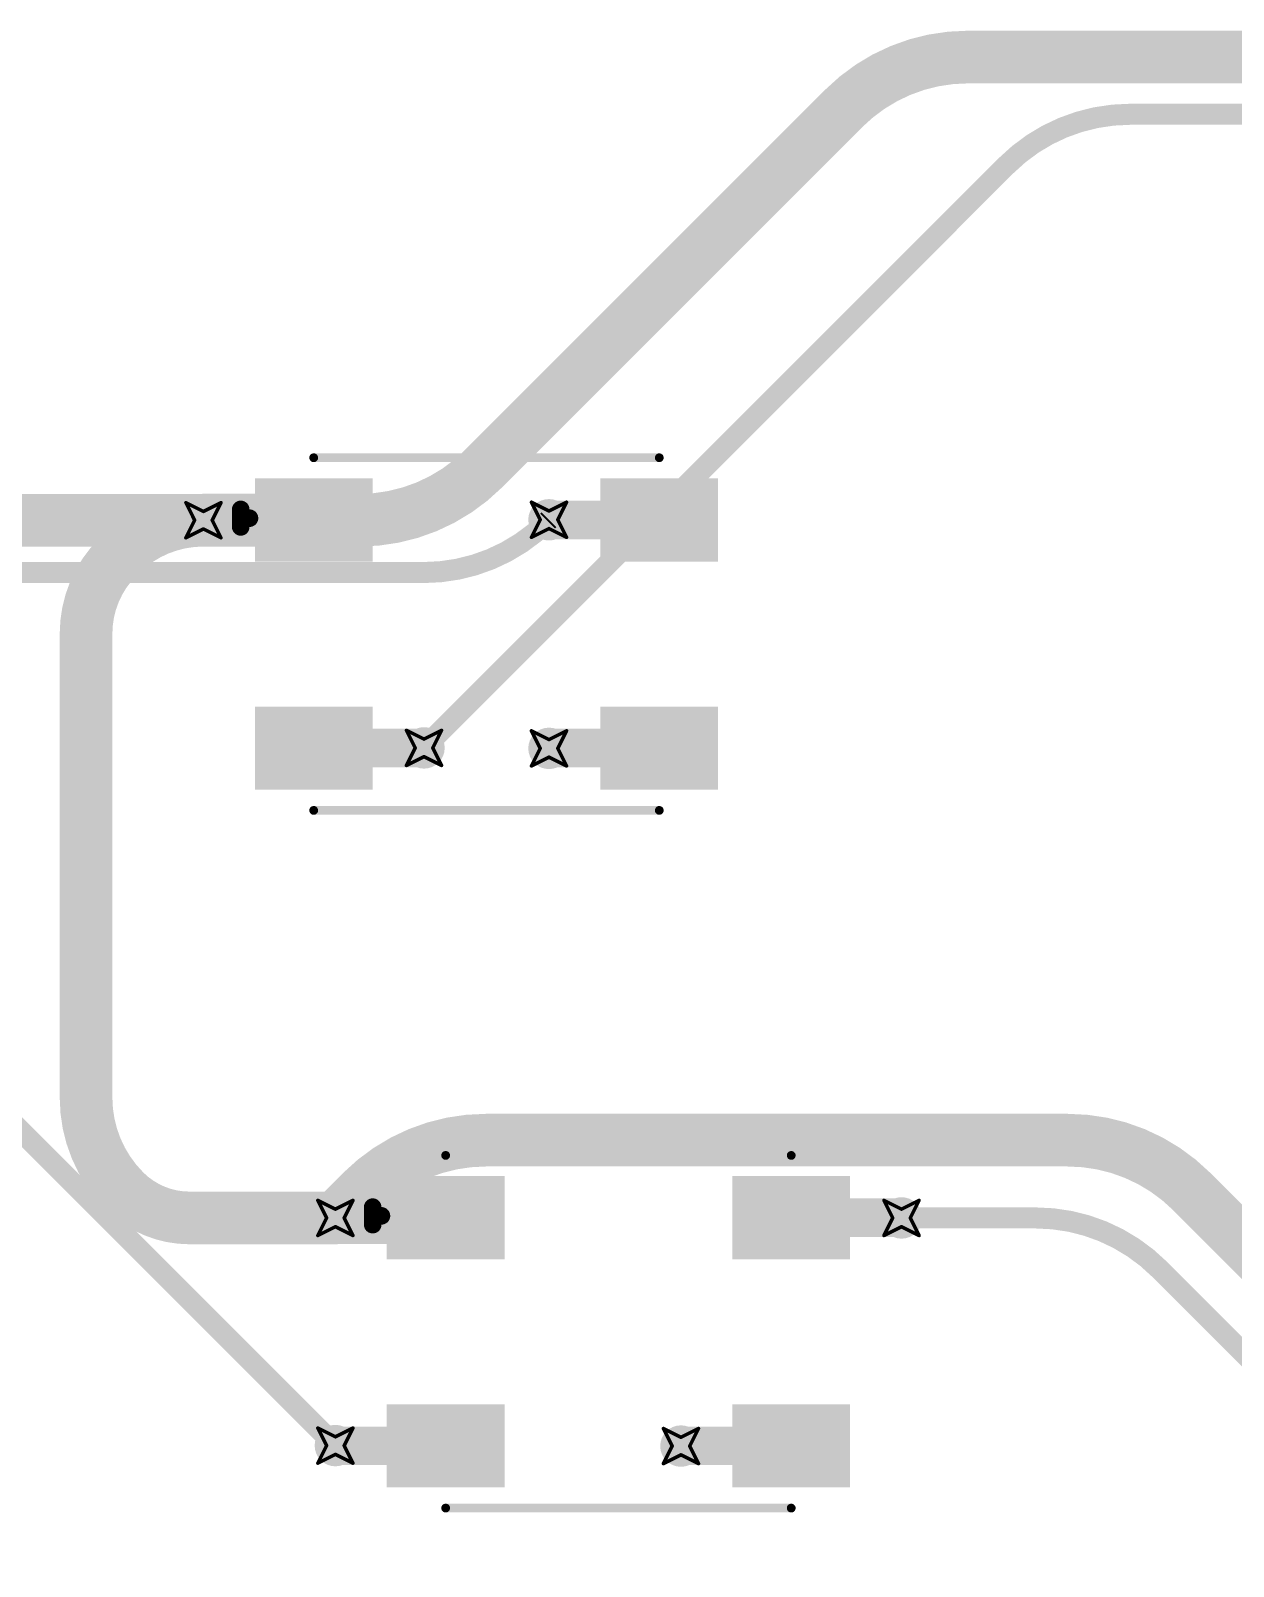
# Model space of a CAD drawing. Header units: inches. Extents: x -11 to 1110, y -7 to 455.
# Drawn here: x 111.85 to 129.25, y 307.53 to 329.74 of the extents above; entities that cross this region are included whole.
import ezdxf

# ---------------------------------------------------------------- set-up
doc = ezdxf.new("R2010")
doc.units = ezdxf.units.IN
for name, color, linetype in [('Bottom Layer', 5, 'Continuous'), ('Drill Drawing', 1, 'Continuous'), ('Top Layer', 1, 'Continuous'), ('Top Overlay', 2, 'Continuous'), ('Top Paste', 8, 'Continuous'), ('Top Solder', 216, 'Continuous'), ('Via Holes', 16, 'Continuous')]:
    doc.layers.add(name, color=color, linetype=linetype)

# ---------------------------------------------------------------- blocks, each defined once
blk = doc.blocks.new('WS2812B_B_W_72')
at = {"layer": 'Top Layer'}
for points in [[(-3.24999985, 2.15000078), (-1.75000031, 2.15000078), (-1.75000031, 1.15000278), (-3.24999985, 1.15000278)], [(3.24999985, 1.15000278), (1.75000031, 1.15000278), (1.75000031, 2.15000078), (3.24999985, 2.15000078)], [(-3.24999985, -1.15000024), (-1.75000031, -1.15000024), (-1.75000031, -2.14999824), (-3.24999985, -2.14999824)], [(1.75000031, -1.15000024), (3.24999985, -1.15000024), (3.24999985, -2.14999824), (1.75000031, -2.14999824)]]:
    blk.add_hatch(color=1, dxfattribs=at).paths.add_polyline_path(points)
at = {"layer": 'Top Paste'}
for points in [[(-3.24999985, 2.15000078), (-1.75000031, 2.15000078), (-1.75000031, 1.15000278), (-3.24999985, 1.15000278)], [(3.24999985, 1.15000278), (1.75000031, 1.15000278), (1.75000031, 2.15000078), (3.24999985, 2.15000078)], [(-3.24999985, -1.15000024), (-1.75000031, -1.15000024), (-1.75000031, -2.14999824), (-3.24999985, -2.14999824)], [(1.75000031, -1.15000024), (3.24999985, -1.15000024), (3.24999985, -2.14999824), (1.75000031, -2.14999824)]]:
    blk.add_hatch(color=8, dxfattribs=at).paths.add_polyline_path(points)
at = {"layer": 'Top Solder'}
for points in [[(-3.35159985, 2.25160078), (-1.64840031, 2.25160078), (-1.64840031, 1.04840278), (-3.35159985, 1.04840278)], [(3.35159985, 1.04840278), (1.64840031, 1.04840278), (1.64840031, 2.25160078), (3.35159985, 2.25160078)], [(-3.35159985, -1.04840024), (-1.64840031, -1.04840024), (-1.64840031, -2.25159824), (-3.35159985, -2.25159824)], [(1.64840031, -1.04840024), (3.35159985, -1.04840024), (3.35159985, -2.25159824), (1.64840031, -2.25159824)]]:
    blk.add_hatch(color=216, dxfattribs=at).paths.add_polyline_path(points)
at = {"layer": 'Top Overlay'}
for points in [[(-2.50000008, 2.55080008, 0.127, 0.127, 0), (2.50000008, 2.55080008, 0.127, 0.127, 0)], [(-3.556, 1.8034, 0.254, 0.254, 0), (-3.429, 1.6764, 0.254, 0.254, 0)], [(-3.556, 1.5494, 0.254, 0.254, 0), (-3.556, 1.8034, 0.254, 0.254, 0)], [(-3.556, 1.5494, 0.254, 0.254, 0), (-3.429, 1.6764, 0.254, 0.254, 0)], [(-2.50000008, -2.55079754, 0.127, 0.127, 0), (2.50000008, -2.55079754, 0.127, 0.127, 0)]]:
    blk.add_lwpolyline(points, format="xyseb", dxfattribs=at)
for points in [[(-2.53175008, 2.55080008, 0.0635, 0.0635, 1), (-2.46825008, 2.55080008, 0.0635, 0.0635, 1)], [(2.46825008, 2.55080008, 0.0635, 0.0635, 1), (2.53175008, 2.55080008, 0.0635, 0.0635, 1)], [(-3.619499999999999, 1.8034, 0.127, 0.127, 1), (-3.4925, 1.8034, 0.127, 0.127, 1)], [(-3.619499999999999, 1.8034, 0.127, 0.127, 1), (-3.4925, 1.8034, 0.127, 0.127, 1)], [(-3.4925, 1.6764, 0.127, 0.127, 1), (-3.3655, 1.6764, 0.127, 0.127, 1)], [(-3.4925, 1.6764, 0.127, 0.127, 1), (-3.3655, 1.6764, 0.127, 0.127, 1)], [(-3.619499999999999, 1.5494, 0.127, 0.127, 1), (-3.4925, 1.5494, 0.127, 0.127, 1)], [(-3.619499999999999, 1.5494, 0.127, 0.127, 1), (-3.4925, 1.5494, 0.127, 0.127, 1)], [(-2.53175008, -2.55079754, 0.0635, 0.0635, 1), (-2.46825008, -2.55079754, 0.0635, 0.0635, 1)], [(2.46825008, -2.55079754, 0.0635, 0.0635, 1), (2.53175008, -2.55079754, 0.0635, 0.0635, 1)]]:
    blk.add_lwpolyline(points, format="xyseb", close=True, dxfattribs=at)
blk = doc.blocks.new('WS2812B_B_W_90')
at = {"layer": 'Top Layer'}
for points in [[(-3.24999985, 2.15000078), (-1.75000031, 2.15000078), (-1.75000031, 1.15000278), (-3.24999985, 1.15000278)], [(3.24999985, 1.15000278), (1.75000031, 1.15000278), (1.75000031, 2.15000078), (3.24999985, 2.15000078)], [(-3.24999985, -1.15000024), (-1.75000031, -1.15000024), (-1.75000031, -2.14999824), (-3.24999985, -2.14999824)], [(1.75000031, -1.15000024), (3.24999985, -1.15000024), (3.24999985, -2.14999824), (1.75000031, -2.14999824)]]:
    blk.add_hatch(color=1, dxfattribs=at).paths.add_polyline_path(points)
at = {"layer": 'Top Paste'}
for points in [[(-3.24999985, 2.15000078), (-1.75000031, 2.15000078), (-1.75000031, 1.15000278), (-3.24999985, 1.15000278)], [(3.24999985, 1.15000278), (1.75000031, 1.15000278), (1.75000031, 2.15000078), (3.24999985, 2.15000078)], [(-3.24999985, -1.15000024), (-1.75000031, -1.15000024), (-1.75000031, -2.14999824), (-3.24999985, -2.14999824)], [(1.75000031, -1.15000024), (3.24999985, -1.15000024), (3.24999985, -2.14999824), (1.75000031, -2.14999824)]]:
    blk.add_hatch(color=8, dxfattribs=at).paths.add_polyline_path(points)
at = {"layer": 'Top Solder'}
for points in [[(-3.35159985, 2.25160078), (-1.64840031, 2.25160078), (-1.64840031, 1.04840278), (-3.35159985, 1.04840278)], [(3.35159985, 1.04840278), (1.64840031, 1.04840278), (1.64840031, 2.25160078), (3.35159985, 2.25160078)], [(-3.35159985, -1.04840024), (-1.64840031, -1.04840024), (-1.64840031, -2.25159824), (-3.35159985, -2.25159824)], [(1.64840031, -1.04840024), (3.35159985, -1.04840024), (3.35159985, -2.25159824), (1.64840031, -2.25159824)]]:
    blk.add_hatch(color=216, dxfattribs=at).paths.add_polyline_path(points)
at = {"layer": 'Top Overlay'}
for points in [[(-2.50000008, 2.55080008, 0.127, 0.127, 0), (2.50000008, 2.55080008, 0.127, 0.127, 0)], [(-3.556, 1.8034, 0.254, 0.254, 0), (-3.429, 1.6764, 0.254, 0.254, 0)], [(-3.556, 1.5494, 0.254, 0.254, 0), (-3.556, 1.8034, 0.254, 0.254, 0)], [(-3.556, 1.5494, 0.254, 0.254, 0), (-3.429, 1.6764, 0.254, 0.254, 0)], [(-2.50000008, -2.55079754, 0.127, 0.127, 0), (2.50000008, -2.55079754, 0.127, 0.127, 0)]]:
    blk.add_lwpolyline(points, format="xyseb", dxfattribs=at)
for points in [[(-2.53175008, 2.55080008, 0.0635, 0.0635, 1), (-2.46825008, 2.55080008, 0.0635, 0.0635, 1)], [(2.46825008, 2.55080008, 0.0635, 0.0635, 1), (2.53175008, 2.55080008, 0.0635, 0.0635, 1)], [(-3.619499999999999, 1.8034, 0.127, 0.127, 1), (-3.4925, 1.8034, 0.127, 0.127, 1)], [(-3.619499999999999, 1.8034, 0.127, 0.127, 1), (-3.4925, 1.8034, 0.127, 0.127, 1)], [(-3.4925, 1.6764, 0.127, 0.127, 1), (-3.3655, 1.6764, 0.127, 0.127, 1)], [(-3.4925, 1.6764, 0.127, 0.127, 1), (-3.3655, 1.6764, 0.127, 0.127, 1)], [(-3.619499999999999, 1.5494, 0.127, 0.127, 1), (-3.4925, 1.5494, 0.127, 0.127, 1)], [(-3.619499999999999, 1.5494, 0.127, 0.127, 1), (-3.4925, 1.5494, 0.127, 0.127, 1)], [(-2.53175008, -2.55079754, 0.0635, 0.0635, 1), (-2.46825008, -2.55079754, 0.0635, 0.0635, 1)], [(2.46825008, -2.55079754, 0.0635, 0.0635, 1), (2.53175008, -2.55079754, 0.0635, 0.0635, 1)]]:
    blk.add_lwpolyline(points, format="xyseb", close=True, dxfattribs=at)

msp = doc.modelspace()

# ---------------------------------------------------------------- hatches: boundary and pattern name
at = {"layer": 'Bottom Layer'}
h = msp.add_hatch(color=5, dxfattribs=at)
edge = h.paths.add_edge_path()
edge.add_arc((114.3471297, 322.65799832), 0.2999994, 0, 360)
h = msp.add_hatch(color=5, dxfattribs=at)
edge = h.paths.add_edge_path()
edge.add_arc((119.34712986, 322.66441944), 0.2999994, 0, 360)
h = msp.add_hatch(color=5, dxfattribs=at)
edge = h.paths.add_edge_path()
edge.add_arc((117.53839078, 319.36441842), 0.2999994, 0, 360)
h = msp.add_hatch(color=5, dxfattribs=at)
edge = h.paths.add_edge_path()
edge.add_arc((119.34712986, 319.35763662), 0.2999994, 0, 360)
h = msp.add_hatch(color=5, dxfattribs=at)
edge = h.paths.add_edge_path()
edge.add_arc((116.2563588, 312.56494002), 0.2999994, 0, 360)
h = msp.add_hatch(color=5, dxfattribs=at)
edge = h.paths.add_edge_path()
edge.add_arc((124.44762004, 312.56494002), 0.2999994, 0, 360)
h = msp.add_hatch(color=5, dxfattribs=at)
edge = h.paths.add_edge_path()
edge.add_arc((116.2563588, 309.2717208), 0.2999994, 0, 360)
h = msp.add_hatch(color=5, dxfattribs=at)
edge = h.paths.add_edge_path()
edge.add_arc((121.25635896, 309.264939), 0.2999994, 0, 360)
at = {"layer": 'Top Layer'}
h = msp.add_hatch(color=1, dxfattribs=at)
edge = h.paths.add_edge_path()
edge.add_arc((114.3471297, 322.65799832), 0.2999994, 0, 360)
h = msp.add_hatch(color=1, dxfattribs=at)
edge = h.paths.add_edge_path()
edge.add_arc((119.34712986, 322.66441944), 0.2999994, 0, 360)
h = msp.add_hatch(color=1, dxfattribs=at)
edge = h.paths.add_edge_path()
edge.add_arc((117.53839078, 319.36441842), 0.2999994, 0, 360)
h = msp.add_hatch(color=1, dxfattribs=at)
edge = h.paths.add_edge_path()
edge.add_arc((119.34712986, 319.35763662), 0.2999994, 0, 360)
h = msp.add_hatch(color=1, dxfattribs=at)
edge = h.paths.add_edge_path()
edge.add_arc((116.2563588, 312.56494002), 0.2999994, 0, 360)
h = msp.add_hatch(color=1, dxfattribs=at)
edge = h.paths.add_edge_path()
edge.add_arc((124.44762004, 312.56494002), 0.2999994, 0, 360)
h = msp.add_hatch(color=1, dxfattribs=at)
edge = h.paths.add_edge_path()
edge.add_arc((116.2563588, 309.2717208), 0.2999994, 0, 360)
h = msp.add_hatch(color=1, dxfattribs=at)
edge = h.paths.add_edge_path()
edge.add_arc((121.25635896, 309.264939), 0.2999994, 0, 360)
at = {"layer": 'Via Holes'}
h = msp.add_hatch(color=7, dxfattribs=at)
edge = h.paths.add_edge_path()
edge.add_arc((114.3471297, 322.65799832), 0.1499997, 0, 360)
h = msp.add_hatch(color=7, dxfattribs=at)
edge = h.paths.add_edge_path()
edge.add_arc((119.34712986, 322.66441944), 0.1499997, 0, 360)
h = msp.add_hatch(color=7, dxfattribs=at)
edge = h.paths.add_edge_path()
edge.add_arc((117.53839078, 319.36441842), 0.1499997, 0, 360)
h = msp.add_hatch(color=7, dxfattribs=at)
edge = h.paths.add_edge_path()
edge.add_arc((119.34712986, 319.35763662), 0.1499997, 0, 360)
h = msp.add_hatch(color=7, dxfattribs=at)
edge = h.paths.add_edge_path()
edge.add_arc((116.2563588, 312.56494002), 0.1499997, 0, 360)
h = msp.add_hatch(color=7, dxfattribs=at)
edge = h.paths.add_edge_path()
edge.add_arc((124.44762004, 312.56494002), 0.1499997, 0, 360)
h = msp.add_hatch(color=7, dxfattribs=at)
edge = h.paths.add_edge_path()
edge.add_arc((116.2563588, 309.2717208), 0.1499997, 0, 360)
h = msp.add_hatch(color=7, dxfattribs=at)
edge = h.paths.add_edge_path()
edge.add_arc((121.25635896, 309.264939), 0.1499997, 0, 360)

# ---------------------------------------------------------------- linework, layer by layer
at = {"layer": 'Bottom Layer'}
for points in [[(123.61062908, 328.61402908, 0.7619999999999999, 0.7619999999999999, -0.198912367379658), (125.40668086, 329.3579773, 0.7619999999999999, 0.7619999999999999, 0)], [(125.40668086, 329.3579773, 0.7619999999999999, 0.7619999999999999, 0), (129.84865572, 329.3579773, 0.7619999999999999, 0.7619999999999999, 0)], [(118.39854654, 323.40194654, 0.7619999999999999, 0.7619999999999999, 0), (123.61062908, 328.61402908, 0.7619999999999999, 0.7619999999999999, 0)], [(125.96022306, 327.7862507, 0.3048, 0.3048, -0.198912367379658), (127.75627484, 328.53019892, 0.3048, 0.3048, 0)], [(127.75627484, 328.53019892, 0.3048, 0.3048, 0), (132.96199214, 328.53019892, 0.3048, 0.3048, 0)], [(117.53839078, 319.36441842, 0.3048, 0.3048, 0), (125.96022306, 327.7862507, 0.3048, 0.3048, 0)], [(118.39854654, 323.40194654, 0.7619999999999999, 0.7619999999999999, -0.198912367379658), (116.60249476, 322.65799832, 0.7619999999999999, 0.7619999999999999, 0)], [(103.84770188, 322.65799832, 0.7619999999999999, 0.7619999999999999, 0), (114.3471297, 322.65799832, 0.7619999999999999, 0.7619999999999999, 0)], [(114.3471297, 322.65799832, 0.7619999999999999, 0.7619999999999999, 0), (116.60249476, 322.65799832, 0.7619999999999999, 0.7619999999999999, 0)], [(119.32745756, 322.64474714, 0.3048, 0.3048, -0.198912367379658), (117.53140578, 321.90079892, 0.3048, 0.3048, 0)], [(119.32745756, 322.64474714, 0.3048, 0.3048, 0), (119.34712986, 322.66441944, 0.3048, 0.3048, 0)], [(104.95747868, 321.90079892, 0.3048, 0.3048, 0), (117.53140578, 321.90079892, 0.3048, 0.3048, 0)], [(110.9792548, 314.5488248, 0.3048, 0.3048, 0), (116.2563588, 309.2717208, 0.3048, 0.3048, 0)], [(116.63747056, 312.9460517799999, 0.7619999999999999, 0.7619999999999999, -0.198912367379658), (118.43352234, 313.69, 0.7619999999999999, 0.7619999999999999, 0)], [(118.43352234, 313.69, 0.7619999999999999, 0.7619999999999999, 0), (126.85154462, 313.69, 0.7619999999999999, 0.7619999999999999, 0)], [(126.85154462, 313.69, 0.7619999999999999, 0.7619999999999999, -0.198912367379658), (128.6475964, 312.9460517799999, 0.7619999999999999, 0.7619999999999999, 0)], [(116.2563588, 312.56494002, 0.7619999999999999, 0.7619999999999999, 0), (116.63747056, 312.9460517799999, 0.7619999999999999, 0.7619999999999999, 0)], [(128.6475964, 312.9460517799999, 0.7619999999999999, 0.7619999999999999, 0), (133.06999802, 308.52365016, 0.7619999999999999, 0.7619999999999999, 0)], [(124.44762004, 312.56494002, 0.3048, 0.3048, 0), (126.38715642, 312.56494002, 0.3048, 0.3048, 0)], [(126.38715642, 312.56494002, 0.3048, 0.3048, -0.198912367379658), (128.1832082, 311.8209918, 0.3048, 0.3048, 0)], [(128.1832082, 311.8209918, 0.3048, 0.3048, 0), (132.3260498, 307.6781502, 0.3048, 0.3048, 0)]]:
    msp.add_lwpolyline(points, format="xyseb", dxfattribs=at)
for points in [[(125.21618086, 329.3579773, 0.3809999999999999, 0.3809999999999999, 1), (125.59718086, 329.3579773, 0.3809999999999999, 0.3809999999999999, 1)], [(125.21618086, 329.3579773, 0.3809999999999999, 0.3809999999999999, 1), (125.59718086, 329.3579773, 0.3809999999999999, 0.3809999999999999, 1)], [(123.42012908, 328.61402908, 0.3809999999999999, 0.3809999999999999, 1), (123.80112908, 328.61402908, 0.3809999999999999, 0.3809999999999999, 1)], [(123.42012908, 328.61402908, 0.3809999999999999, 0.3809999999999999, 1), (123.80112908, 328.61402908, 0.3809999999999999, 0.3809999999999999, 1)], [(127.68007484, 328.53019892, 0.1524, 0.1524, 1), (127.83247484, 328.53019892, 0.1524, 0.1524, 1)], [(127.68007484, 328.53019892, 0.1524, 0.1524, 1), (127.83247484, 328.53019892, 0.1524, 0.1524, 1)], [(125.88402306, 327.7862507, 0.1524, 0.1524, 1), (126.03642306, 327.7862507, 0.1524, 0.1524, 1)], [(125.88402306, 327.7862507, 0.1524, 0.1524, 1), (126.03642306, 327.7862507, 0.1524, 0.1524, 1)], [(118.20804654, 323.40194654, 0.3809999999999999, 0.3809999999999999, 1), (118.58904654, 323.40194654, 0.3809999999999999, 0.3809999999999999, 1)], [(118.20804654, 323.40194654, 0.3809999999999999, 0.3809999999999999, 1), (118.58904654, 323.40194654, 0.3809999999999999, 0.3809999999999999, 1)], [(114.1566297, 322.65799832, 0.3809999999999999, 0.3809999999999999, 1), (114.5376297, 322.65799832, 0.3809999999999999, 0.3809999999999999, 1)], [(114.1566297, 322.65799832, 0.3809999999999999, 0.3809999999999999, 1), (114.5376297, 322.65799832, 0.3809999999999999, 0.3809999999999999, 1)], [(116.41199476, 322.65799832, 0.3809999999999999, 0.3809999999999999, 1), (116.79299476, 322.65799832, 0.3809999999999999, 0.3809999999999999, 1)], [(116.41199476, 322.65799832, 0.3809999999999999, 0.3809999999999999, 1), (116.79299476, 322.65799832, 0.3809999999999999, 0.3809999999999999, 1)], [(119.25125756, 322.64474714, 0.1524, 0.1524, 1), (119.40365756, 322.64474714, 0.1524, 0.1524, 1)], [(119.25125756, 322.64474714, 0.1524, 0.1524, 1), (119.40365756, 322.64474714, 0.1524, 0.1524, 1)], [(119.27092986, 322.66441944, 0.1524, 0.1524, 1), (119.42332986, 322.66441944, 0.1524, 0.1524, 1)], [(117.45520578, 321.90079892, 0.1524, 0.1524, 1), (117.60760578, 321.90079892, 0.1524, 0.1524, 1)], [(117.45520578, 321.90079892, 0.1524, 0.1524, 1), (117.60760578, 321.90079892, 0.1524, 0.1524, 1)], [(117.46219078, 319.36441842, 0.1524, 0.1524, 1), (117.61459078, 319.36441842, 0.1524, 0.1524, 1)], [(118.24302234, 313.69, 0.3809999999999999, 0.3809999999999999, 1), (118.62402234, 313.69, 0.3809999999999999, 0.3809999999999999, 1)], [(118.24302234, 313.69, 0.3809999999999999, 0.3809999999999999, 1), (118.62402234, 313.69, 0.3809999999999999, 0.3809999999999999, 1)], [(126.66104462, 313.69, 0.3809999999999999, 0.3809999999999999, 1), (127.04204462, 313.69, 0.3809999999999999, 0.3809999999999999, 1)], [(126.66104462, 313.69, 0.3809999999999999, 0.3809999999999999, 1), (127.04204462, 313.69, 0.3809999999999999, 0.3809999999999999, 1)], [(116.44697056, 312.9460517799999, 0.3809999999999999, 0.3809999999999999, 1), (116.82797056, 312.9460517799999, 0.3809999999999999, 0.3809999999999999, 1)], [(116.44697056, 312.9460517799999, 0.3809999999999999, 0.3809999999999999, 1), (116.82797056, 312.9460517799999, 0.3809999999999999, 0.3809999999999999, 1)], [(128.4570964, 312.9460517799999, 0.3809999999999999, 0.3809999999999999, 1), (128.8380964, 312.9460517799999, 0.3809999999999999, 0.3809999999999999, 1)], [(128.4570964, 312.9460517799999, 0.3809999999999999, 0.3809999999999999, 1), (128.8380964, 312.9460517799999, 0.3809999999999999, 0.3809999999999999, 1)], [(116.0658588, 312.56494002, 0.3809999999999999, 0.3809999999999999, 1), (116.4468588, 312.56494002, 0.3809999999999999, 0.3809999999999999, 1)], [(124.37142004, 312.56494002, 0.1524, 0.1524, 1), (124.52382004, 312.56494002, 0.1524, 0.1524, 1)], [(126.31095642, 312.56494002, 0.1524, 0.1524, 1), (126.46335642, 312.56494002, 0.1524, 0.1524, 1)], [(126.31095642, 312.56494002, 0.1524, 0.1524, 1), (126.46335642, 312.56494002, 0.1524, 0.1524, 1)], [(128.1070082, 311.8209918, 0.1524, 0.1524, 1), (128.2594082, 311.8209918, 0.1524, 0.1524, 1)], [(128.1070082, 311.8209918, 0.1524, 0.1524, 1), (128.2594082, 311.8209918, 0.1524, 0.1524, 1)], [(116.1801588, 309.2717208, 0.1524, 0.1524, 1), (116.3325588, 309.2717208, 0.1524, 0.1524, 1)]]:
    msp.add_lwpolyline(points, format="xyseb", close=True, dxfattribs=at)
at = {"layer": 'Drill Drawing'}
for points in [[(114.0931297, 322.91199832, 0.0508, 0.0508, 0), (114.3471297, 322.78499832, 0.0508, 0.0508, 0)], [(114.0931297, 322.91199832, 0.0508, 0.0508, 0), (114.2201297, 322.65799832, 0.0508, 0.0508, 0)], [(114.3471297, 322.78499832, 0.0508, 0.0508, 0), (114.6011297, 322.91199832, 0.0508, 0.0508, 0)], [(114.4741297, 322.65799832, 0.0508, 0.0508, 0), (114.6011297, 322.91199832, 0.0508, 0.0508, 0)], [(119.09312986, 322.91841944, 0.0508, 0.0508, 0), (119.34712986, 322.79141944, 0.0508, 0.0508, 0)], [(119.09312986, 322.91841944, 0.0508, 0.0508, 0), (119.22012986, 322.66441944, 0.0508, 0.0508, 0)], [(119.34712986, 322.79141944, 0.0508, 0.0508, 0), (119.60112986, 322.91841944, 0.0508, 0.0508, 0)], [(119.47412986, 322.66441944, 0.0508, 0.0508, 0), (119.60112986, 322.91841944, 0.0508, 0.0508, 0)], [(114.0931297, 322.40399832, 0.0508, 0.0508, 0), (114.2201297, 322.65799832, 0.0508, 0.0508, 0)], [(114.0931297, 322.40399832, 0.0508, 0.0508, 0), (114.3471297, 322.53099832, 0.0508, 0.0508, 0)], [(114.3471297, 322.53099832, 0.0508, 0.0508, 0), (114.6011297, 322.40399832, 0.0508, 0.0508, 0)], [(114.4741297, 322.65799832, 0.0508, 0.0508, 0), (114.6011297, 322.40399832, 0.0508, 0.0508, 0)], [(119.09312986, 322.4104194399999, 0.0508, 0.0508, 0), (119.22012986, 322.66441944, 0.0508, 0.0508, 0)], [(119.09312986, 322.4104194399999, 0.0508, 0.0508, 0), (119.34712986, 322.53741944, 0.0508, 0.0508, 0)], [(119.34712986, 322.53741944, 0.0508, 0.0508, 0), (119.60112986, 322.4104194399999, 0.0508, 0.0508, 0)], [(119.47412986, 322.66441944, 0.0508, 0.0508, 0), (119.60112986, 322.4104194399999, 0.0508, 0.0508, 0)], [(117.28439078, 319.61841842, 0.0508, 0.0508, 0), (117.53839078, 319.49141842, 0.0508, 0.0508, 0)], [(117.28439078, 319.61841842, 0.0508, 0.0508, 0), (117.41139078, 319.36441842, 0.0508, 0.0508, 0)], [(117.53839078, 319.49141842, 0.0508, 0.0508, 0), (117.79239078, 319.61841842, 0.0508, 0.0508, 0)], [(117.66539078, 319.36441842, 0.0508, 0.0508, 0), (117.79239078, 319.61841842, 0.0508, 0.0508, 0)], [(119.09312986, 319.61163662, 0.0508, 0.0508, 0), (119.34712986, 319.4846366199999, 0.0508, 0.0508, 0)], [(119.09312986, 319.61163662, 0.0508, 0.0508, 0), (119.22012986, 319.35763662, 0.0508, 0.0508, 0)], [(119.34712986, 319.4846366199999, 0.0508, 0.0508, 0), (119.60112986, 319.61163662, 0.0508, 0.0508, 0)], [(119.47412986, 319.35763662, 0.0508, 0.0508, 0), (119.60112986, 319.61163662, 0.0508, 0.0508, 0)], [(117.28439078, 319.11041842, 0.0508, 0.0508, 0), (117.41139078, 319.36441842, 0.0508, 0.0508, 0)], [(117.28439078, 319.11041842, 0.0508, 0.0508, 0), (117.53839078, 319.23741842, 0.0508, 0.0508, 0)], [(117.53839078, 319.23741842, 0.0508, 0.0508, 0), (117.79239078, 319.11041842, 0.0508, 0.0508, 0)], [(117.66539078, 319.36441842, 0.0508, 0.0508, 0), (117.79239078, 319.11041842, 0.0508, 0.0508, 0)], [(119.09312986, 319.10363662, 0.0508, 0.0508, 0), (119.22012986, 319.35763662, 0.0508, 0.0508, 0)], [(119.09312986, 319.10363662, 0.0508, 0.0508, 0), (119.34712986, 319.23063662, 0.0508, 0.0508, 0)], [(119.34712986, 319.23063662, 0.0508, 0.0508, 0), (119.60112986, 319.10363662, 0.0508, 0.0508, 0)], [(119.47412986, 319.35763662, 0.0508, 0.0508, 0), (119.60112986, 319.10363662, 0.0508, 0.0508, 0)], [(116.0023588, 312.81894002, 0.0508, 0.0508, 0), (116.2563588, 312.6919400199999, 0.0508, 0.0508, 0)], [(116.0023588, 312.81894002, 0.0508, 0.0508, 0), (116.1293588, 312.56494002, 0.0508, 0.0508, 0)], [(116.2563588, 312.6919400199999, 0.0508, 0.0508, 0), (116.5103588, 312.81894002, 0.0508, 0.0508, 0)], [(116.3833588, 312.56494002, 0.0508, 0.0508, 0), (116.5103588, 312.81894002, 0.0508, 0.0508, 0)], [(124.19362004, 312.81894002, 0.0508, 0.0508, 0), (124.44762004, 312.6919400199999, 0.0508, 0.0508, 0)], [(124.19362004, 312.81894002, 0.0508, 0.0508, 0), (124.32062004, 312.56494002, 0.0508, 0.0508, 0)], [(124.44762004, 312.6919400199999, 0.0508, 0.0508, 0), (124.70162004, 312.81894002, 0.0508, 0.0508, 0)], [(124.57462004, 312.56494002, 0.0508, 0.0508, 0), (124.70162004, 312.81894002, 0.0508, 0.0508, 0)], [(116.0023588, 312.31094002, 0.0508, 0.0508, 0), (116.1293588, 312.56494002, 0.0508, 0.0508, 0)], [(116.3833588, 312.56494002, 0.0508, 0.0508, 0), (116.5103588, 312.31094002, 0.0508, 0.0508, 0)], [(124.19362004, 312.31094002, 0.0508, 0.0508, 0), (124.32062004, 312.56494002, 0.0508, 0.0508, 0)], [(124.57462004, 312.56494002, 0.0508, 0.0508, 0), (124.70162004, 312.31094002, 0.0508, 0.0508, 0)], [(116.0023588, 312.31094002, 0.0508, 0.0508, 0), (116.2563588, 312.43794002, 0.0508, 0.0508, 0)], [(116.2563588, 312.43794002, 0.0508, 0.0508, 0), (116.5103588, 312.31094002, 0.0508, 0.0508, 0)], [(124.19362004, 312.31094002, 0.0508, 0.0508, 0), (124.44762004, 312.43794002, 0.0508, 0.0508, 0)], [(124.44762004, 312.43794002, 0.0508, 0.0508, 0), (124.70162004, 312.31094002, 0.0508, 0.0508, 0)], [(116.0023588, 309.5257208, 0.0508, 0.0508, 0), (116.2563588, 309.3987208, 0.0508, 0.0508, 0)], [(116.0023588, 309.5257208, 0.0508, 0.0508, 0), (116.1293588, 309.2717208, 0.0508, 0.0508, 0)], [(116.2563588, 309.3987208, 0.0508, 0.0508, 0), (116.5103588, 309.5257208, 0.0508, 0.0508, 0)], [(116.3833588, 309.2717208, 0.0508, 0.0508, 0), (116.5103588, 309.5257208, 0.0508, 0.0508, 0)], [(121.00235896, 309.518939, 0.0508, 0.0508, 0), (121.25635896, 309.391939, 0.0508, 0.0508, 0)], [(121.00235896, 309.518939, 0.0508, 0.0508, 0), (121.12935896, 309.264939, 0.0508, 0.0508, 0)], [(121.25635896, 309.391939, 0.0508, 0.0508, 0), (121.51035896, 309.518939, 0.0508, 0.0508, 0)], [(121.38335896, 309.264939, 0.0508, 0.0508, 0), (121.51035896, 309.518939, 0.0508, 0.0508, 0)], [(116.0023588, 309.0177208, 0.0508, 0.0508, 0), (116.1293588, 309.2717208, 0.0508, 0.0508, 0)], [(116.3833588, 309.2717208, 0.0508, 0.0508, 0), (116.5103588, 309.0177208, 0.0508, 0.0508, 0)], [(121.00235896, 309.010939, 0.0508, 0.0508, 0), (121.12935896, 309.264939, 0.0508, 0.0508, 0)], [(121.38335896, 309.264939, 0.0508, 0.0508, 0), (121.51035896, 309.010939, 0.0508, 0.0508, 0)], [(116.0023588, 309.0177208, 0.0508, 0.0508, 0), (116.2563588, 309.1447208, 0.0508, 0.0508, 0)], [(116.2563588, 309.1447208, 0.0508, 0.0508, 0), (116.5103588, 309.0177208, 0.0508, 0.0508, 0)], [(121.00235896, 309.010939, 0.0508, 0.0508, 0), (121.25635896, 309.137939, 0.0508, 0.0508, 0)], [(121.25635896, 309.137939, 0.0508, 0.0508, 0), (121.51035896, 309.010939, 0.0508, 0.0508, 0)]]:
    msp.add_lwpolyline(points, format="xyseb", dxfattribs=at)
for points in [[(114.0804297, 322.91199832, 0.0254, 0.0254, 1), (114.1058297, 322.91199832, 0.0254, 0.0254, 1)], [(114.0804297, 322.91199832, 0.0254, 0.0254, 1), (114.1058297, 322.91199832, 0.0254, 0.0254, 1)], [(114.3344297, 322.78499832, 0.0254, 0.0254, 1), (114.3598297, 322.78499832, 0.0254, 0.0254, 1)], [(114.3344297, 322.78499832, 0.0254, 0.0254, 1), (114.3598297, 322.78499832, 0.0254, 0.0254, 1)], [(114.5884297, 322.91199832, 0.0254, 0.0254, 1), (114.6138297, 322.91199832, 0.0254, 0.0254, 1)], [(114.5884297, 322.91199832, 0.0254, 0.0254, 1), (114.6138297, 322.91199832, 0.0254, 0.0254, 1)], [(119.08042986, 322.91841944, 0.0254, 0.0254, 1), (119.10582986, 322.91841944, 0.0254, 0.0254, 1)], [(119.08042986, 322.91841944, 0.0254, 0.0254, 1), (119.10582986, 322.91841944, 0.0254, 0.0254, 1)], [(119.33442986, 322.79141944, 0.0254, 0.0254, 1), (119.35982986, 322.79141944, 0.0254, 0.0254, 1)], [(119.33442986, 322.79141944, 0.0254, 0.0254, 1), (119.35982986, 322.79141944, 0.0254, 0.0254, 1)], [(119.58842986, 322.91841944, 0.0254, 0.0254, 1), (119.61382986, 322.91841944, 0.0254, 0.0254, 1)], [(119.58842986, 322.91841944, 0.0254, 0.0254, 1), (119.61382986, 322.91841944, 0.0254, 0.0254, 1)], [(114.2074297, 322.65799832, 0.0254, 0.0254, 1), (114.2328297, 322.65799832, 0.0254, 0.0254, 1)], [(114.2074297, 322.65799832, 0.0254, 0.0254, 1), (114.2328297, 322.65799832, 0.0254, 0.0254, 1)], [(114.3344297, 322.53099832, 0.0254, 0.0254, 1), (114.3598297, 322.53099832, 0.0254, 0.0254, 1)], [(114.3344297, 322.53099832, 0.0254, 0.0254, 1), (114.3598297, 322.53099832, 0.0254, 0.0254, 1)], [(114.4614297, 322.65799832, 0.0254, 0.0254, 1), (114.4868297, 322.65799832, 0.0254, 0.0254, 1)], [(114.4614297, 322.65799832, 0.0254, 0.0254, 1), (114.4868297, 322.65799832, 0.0254, 0.0254, 1)], [(119.20742986, 322.66441944, 0.0254, 0.0254, 1), (119.23282986, 322.66441944, 0.0254, 0.0254, 1)], [(119.20742986, 322.66441944, 0.0254, 0.0254, 1), (119.23282986, 322.66441944, 0.0254, 0.0254, 1)], [(119.33442986, 322.53741944, 0.0254, 0.0254, 1), (119.35982986, 322.53741944, 0.0254, 0.0254, 1)], [(119.33442986, 322.53741944, 0.0254, 0.0254, 1), (119.35982986, 322.53741944, 0.0254, 0.0254, 1)], [(119.46142986, 322.66441944, 0.0254, 0.0254, 1), (119.48682986, 322.66441944, 0.0254, 0.0254, 1)], [(119.46142986, 322.66441944, 0.0254, 0.0254, 1), (119.48682986, 322.66441944, 0.0254, 0.0254, 1)], [(114.0804297, 322.40399832, 0.0254, 0.0254, 1), (114.1058297, 322.40399832, 0.0254, 0.0254, 1)], [(114.0804297, 322.40399832, 0.0254, 0.0254, 1), (114.1058297, 322.40399832, 0.0254, 0.0254, 1)], [(114.5884297, 322.40399832, 0.0254, 0.0254, 1), (114.6138297, 322.40399832, 0.0254, 0.0254, 1)], [(114.5884297, 322.40399832, 0.0254, 0.0254, 1), (114.6138297, 322.40399832, 0.0254, 0.0254, 1)], [(119.08042986, 322.4104194399999, 0.0254, 0.0254, 1), (119.10582986, 322.4104194399999, 0.0254, 0.0254, 1)], [(119.08042986, 322.4104194399999, 0.0254, 0.0254, 1), (119.10582986, 322.4104194399999, 0.0254, 0.0254, 1)], [(119.58842986, 322.4104194399999, 0.0254, 0.0254, 1), (119.61382986, 322.4104194399999, 0.0254, 0.0254, 1)], [(119.58842986, 322.4104194399999, 0.0254, 0.0254, 1), (119.61382986, 322.4104194399999, 0.0254, 0.0254, 1)], [(117.27169078, 319.61841842, 0.0254, 0.0254, 1), (117.29709078, 319.61841842, 0.0254, 0.0254, 1)], [(117.27169078, 319.61841842, 0.0254, 0.0254, 1), (117.29709078, 319.61841842, 0.0254, 0.0254, 1)], [(117.52569078, 319.49141842, 0.0254, 0.0254, 1), (117.55109078, 319.49141842, 0.0254, 0.0254, 1)], [(117.52569078, 319.49141842, 0.0254, 0.0254, 1), (117.55109078, 319.49141842, 0.0254, 0.0254, 1)], [(117.77969078, 319.61841842, 0.0254, 0.0254, 1), (117.80509078, 319.61841842, 0.0254, 0.0254, 1)], [(117.77969078, 319.61841842, 0.0254, 0.0254, 1), (117.80509078, 319.61841842, 0.0254, 0.0254, 1)], [(119.08042986, 319.61163662, 0.0254, 0.0254, 1), (119.10582986, 319.61163662, 0.0254, 0.0254, 1)], [(119.08042986, 319.61163662, 0.0254, 0.0254, 1), (119.10582986, 319.61163662, 0.0254, 0.0254, 1)], [(119.33442986, 319.4846366199999, 0.0254, 0.0254, 1), (119.35982986, 319.4846366199999, 0.0254, 0.0254, 1)], [(119.33442986, 319.4846366199999, 0.0254, 0.0254, 1), (119.35982986, 319.4846366199999, 0.0254, 0.0254, 1)], [(119.58842986, 319.61163662, 0.0254, 0.0254, 1), (119.61382986, 319.61163662, 0.0254, 0.0254, 1)], [(119.58842986, 319.61163662, 0.0254, 0.0254, 1), (119.61382986, 319.61163662, 0.0254, 0.0254, 1)], [(117.39869078, 319.36441842, 0.0254, 0.0254, 1), (117.42409078, 319.36441842, 0.0254, 0.0254, 1)], [(117.39869078, 319.36441842, 0.0254, 0.0254, 1), (117.42409078, 319.36441842, 0.0254, 0.0254, 1)], [(117.52569078, 319.23741842, 0.0254, 0.0254, 1), (117.55109078, 319.23741842, 0.0254, 0.0254, 1)], [(117.52569078, 319.23741842, 0.0254, 0.0254, 1), (117.55109078, 319.23741842, 0.0254, 0.0254, 1)], [(117.65269078, 319.36441842, 0.0254, 0.0254, 1), (117.67809078, 319.36441842, 0.0254, 0.0254, 1)], [(117.65269078, 319.36441842, 0.0254, 0.0254, 1), (117.67809078, 319.36441842, 0.0254, 0.0254, 1)], [(119.20742986, 319.35763662, 0.0254, 0.0254, 1), (119.23282986, 319.35763662, 0.0254, 0.0254, 1)], [(119.20742986, 319.35763662, 0.0254, 0.0254, 1), (119.23282986, 319.35763662, 0.0254, 0.0254, 1)], [(119.33442986, 319.23063662, 0.0254, 0.0254, 1), (119.35982986, 319.23063662, 0.0254, 0.0254, 1)], [(119.33442986, 319.23063662, 0.0254, 0.0254, 1), (119.35982986, 319.23063662, 0.0254, 0.0254, 1)], [(119.46142986, 319.35763662, 0.0254, 0.0254, 1), (119.48682986, 319.35763662, 0.0254, 0.0254, 1)], [(119.46142986, 319.35763662, 0.0254, 0.0254, 1), (119.48682986, 319.35763662, 0.0254, 0.0254, 1)], [(117.27169078, 319.11041842, 0.0254, 0.0254, 1), (117.29709078, 319.11041842, 0.0254, 0.0254, 1)], [(117.27169078, 319.11041842, 0.0254, 0.0254, 1), (117.29709078, 319.11041842, 0.0254, 0.0254, 1)], [(117.77969078, 319.11041842, 0.0254, 0.0254, 1), (117.80509078, 319.11041842, 0.0254, 0.0254, 1)], [(117.77969078, 319.11041842, 0.0254, 0.0254, 1), (117.80509078, 319.11041842, 0.0254, 0.0254, 1)], [(119.08042986, 319.10363662, 0.0254, 0.0254, 1), (119.10582986, 319.10363662, 0.0254, 0.0254, 1)], [(119.08042986, 319.10363662, 0.0254, 0.0254, 1), (119.10582986, 319.10363662, 0.0254, 0.0254, 1)], [(119.58842986, 319.10363662, 0.0254, 0.0254, 1), (119.61382986, 319.10363662, 0.0254, 0.0254, 1)], [(119.58842986, 319.10363662, 0.0254, 0.0254, 1), (119.61382986, 319.10363662, 0.0254, 0.0254, 1)], [(115.9896588, 312.81894002, 0.0254, 0.0254, 1), (116.0150588, 312.81894002, 0.0254, 0.0254, 1)], [(115.9896588, 312.81894002, 0.0254, 0.0254, 1), (116.0150588, 312.81894002, 0.0254, 0.0254, 1)], [(116.4976588, 312.81894002, 0.0254, 0.0254, 1), (116.5230588, 312.81894002, 0.0254, 0.0254, 1)], [(116.4976588, 312.81894002, 0.0254, 0.0254, 1), (116.5230588, 312.81894002, 0.0254, 0.0254, 1)], [(124.18092004, 312.81894002, 0.0254, 0.0254, 1), (124.20632004, 312.81894002, 0.0254, 0.0254, 1)], [(124.18092004, 312.81894002, 0.0254, 0.0254, 1), (124.20632004, 312.81894002, 0.0254, 0.0254, 1)], [(124.68892004, 312.81894002, 0.0254, 0.0254, 1), (124.71432004, 312.81894002, 0.0254, 0.0254, 1)], [(124.68892004, 312.81894002, 0.0254, 0.0254, 1), (124.71432004, 312.81894002, 0.0254, 0.0254, 1)], [(116.1166588, 312.56494002, 0.0254, 0.0254, 1), (116.1420588, 312.56494002, 0.0254, 0.0254, 1)], [(116.1166588, 312.56494002, 0.0254, 0.0254, 1), (116.1420588, 312.56494002, 0.0254, 0.0254, 1)], [(116.2436588, 312.6919400199999, 0.0254, 0.0254, 1), (116.2690588, 312.6919400199999, 0.0254, 0.0254, 1)], [(116.2436588, 312.6919400199999, 0.0254, 0.0254, 1), (116.2690588, 312.6919400199999, 0.0254, 0.0254, 1)], [(116.3706588, 312.56494002, 0.0254, 0.0254, 1), (116.3960588, 312.56494002, 0.0254, 0.0254, 1)], [(116.3706588, 312.56494002, 0.0254, 0.0254, 1), (116.3960588, 312.56494002, 0.0254, 0.0254, 1)], [(124.30792004, 312.56494002, 0.0254, 0.0254, 1), (124.33332004, 312.56494002, 0.0254, 0.0254, 1)], [(124.30792004, 312.56494002, 0.0254, 0.0254, 1), (124.33332004, 312.56494002, 0.0254, 0.0254, 1)], [(124.43492004, 312.6919400199999, 0.0254, 0.0254, 1), (124.46032004, 312.6919400199999, 0.0254, 0.0254, 1)], [(124.43492004, 312.6919400199999, 0.0254, 0.0254, 1), (124.46032004, 312.6919400199999, 0.0254, 0.0254, 1)], [(124.56192004, 312.56494002, 0.0254, 0.0254, 1), (124.58732004, 312.56494002, 0.0254, 0.0254, 1)], [(124.56192004, 312.56494002, 0.0254, 0.0254, 1), (124.58732004, 312.56494002, 0.0254, 0.0254, 1)], [(115.9896588, 312.31094002, 0.0254, 0.0254, 1), (116.0150588, 312.31094002, 0.0254, 0.0254, 1)], [(115.9896588, 312.31094002, 0.0254, 0.0254, 1), (116.0150588, 312.31094002, 0.0254, 0.0254, 1)], [(116.2436588, 312.43794002, 0.0254, 0.0254, 1), (116.2690588, 312.43794002, 0.0254, 0.0254, 1)], [(116.2436588, 312.43794002, 0.0254, 0.0254, 1), (116.2690588, 312.43794002, 0.0254, 0.0254, 1)], [(116.4976588, 312.31094002, 0.0254, 0.0254, 1), (116.5230588, 312.31094002, 0.0254, 0.0254, 1)], [(116.4976588, 312.31094002, 0.0254, 0.0254, 1), (116.5230588, 312.31094002, 0.0254, 0.0254, 1)], [(124.18092004, 312.31094002, 0.0254, 0.0254, 1), (124.20632004, 312.31094002, 0.0254, 0.0254, 1)], [(124.18092004, 312.31094002, 0.0254, 0.0254, 1), (124.20632004, 312.31094002, 0.0254, 0.0254, 1)], [(124.43492004, 312.43794002, 0.0254, 0.0254, 1), (124.46032004, 312.43794002, 0.0254, 0.0254, 1)], [(124.43492004, 312.43794002, 0.0254, 0.0254, 1), (124.46032004, 312.43794002, 0.0254, 0.0254, 1)], [(124.68892004, 312.31094002, 0.0254, 0.0254, 1), (124.71432004, 312.31094002, 0.0254, 0.0254, 1)], [(124.68892004, 312.31094002, 0.0254, 0.0254, 1), (124.71432004, 312.31094002, 0.0254, 0.0254, 1)], [(115.9896588, 309.5257208, 0.0254, 0.0254, 1), (116.0150588, 309.5257208, 0.0254, 0.0254, 1)], [(115.9896588, 309.5257208, 0.0254, 0.0254, 1), (116.0150588, 309.5257208, 0.0254, 0.0254, 1)], [(116.4976588, 309.5257208, 0.0254, 0.0254, 1), (116.5230588, 309.5257208, 0.0254, 0.0254, 1)], [(116.4976588, 309.5257208, 0.0254, 0.0254, 1), (116.5230588, 309.5257208, 0.0254, 0.0254, 1)], [(120.98965896, 309.518939, 0.0254, 0.0254, 1), (121.01505896, 309.518939, 0.0254, 0.0254, 1)], [(120.98965896, 309.518939, 0.0254, 0.0254, 1), (121.01505896, 309.518939, 0.0254, 0.0254, 1)], [(121.49765896, 309.518939, 0.0254, 0.0254, 1), (121.52305896, 309.518939, 0.0254, 0.0254, 1)], [(121.49765896, 309.518939, 0.0254, 0.0254, 1), (121.52305896, 309.518939, 0.0254, 0.0254, 1)], [(116.1166588, 309.2717208, 0.0254, 0.0254, 1), (116.1420588, 309.2717208, 0.0254, 0.0254, 1)], [(116.1166588, 309.2717208, 0.0254, 0.0254, 1), (116.1420588, 309.2717208, 0.0254, 0.0254, 1)], [(116.2436588, 309.3987208, 0.0254, 0.0254, 1), (116.2690588, 309.3987208, 0.0254, 0.0254, 1)], [(116.2436588, 309.3987208, 0.0254, 0.0254, 1), (116.2690588, 309.3987208, 0.0254, 0.0254, 1)], [(116.3706588, 309.2717208, 0.0254, 0.0254, 1), (116.3960588, 309.2717208, 0.0254, 0.0254, 1)], [(116.3706588, 309.2717208, 0.0254, 0.0254, 1), (116.3960588, 309.2717208, 0.0254, 0.0254, 1)], [(121.11665896, 309.264939, 0.0254, 0.0254, 1), (121.14205896, 309.264939, 0.0254, 0.0254, 1)], [(121.11665896, 309.264939, 0.0254, 0.0254, 1), (121.14205896, 309.264939, 0.0254, 0.0254, 1)], [(121.24365896, 309.391939, 0.0254, 0.0254, 1), (121.26905896, 309.391939, 0.0254, 0.0254, 1)], [(121.24365896, 309.391939, 0.0254, 0.0254, 1), (121.26905896, 309.391939, 0.0254, 0.0254, 1)], [(121.37065896, 309.264939, 0.0254, 0.0254, 1), (121.39605896, 309.264939, 0.0254, 0.0254, 1)], [(121.37065896, 309.264939, 0.0254, 0.0254, 1), (121.39605896, 309.264939, 0.0254, 0.0254, 1)], [(115.9896588, 309.0177208, 0.0254, 0.0254, 1), (116.0150588, 309.0177208, 0.0254, 0.0254, 1)], [(115.9896588, 309.0177208, 0.0254, 0.0254, 1), (116.0150588, 309.0177208, 0.0254, 0.0254, 1)], [(116.2436588, 309.1447208, 0.0254, 0.0254, 1), (116.2690588, 309.1447208, 0.0254, 0.0254, 1)], [(116.2436588, 309.1447208, 0.0254, 0.0254, 1), (116.2690588, 309.1447208, 0.0254, 0.0254, 1)], [(116.4976588, 309.0177208, 0.0254, 0.0254, 1), (116.5230588, 309.0177208, 0.0254, 0.0254, 1)], [(116.4976588, 309.0177208, 0.0254, 0.0254, 1), (116.5230588, 309.0177208, 0.0254, 0.0254, 1)], [(120.98965896, 309.010939, 0.0254, 0.0254, 1), (121.01505896, 309.010939, 0.0254, 0.0254, 1)], [(120.98965896, 309.010939, 0.0254, 0.0254, 1), (121.01505896, 309.010939, 0.0254, 0.0254, 1)], [(121.24365896, 309.137939, 0.0254, 0.0254, 1), (121.26905896, 309.137939, 0.0254, 0.0254, 1)], [(121.24365896, 309.137939, 0.0254, 0.0254, 1), (121.26905896, 309.137939, 0.0254, 0.0254, 1)], [(121.49765896, 309.010939, 0.0254, 0.0254, 1), (121.52305896, 309.010939, 0.0254, 0.0254, 1)], [(121.49765896, 309.010939, 0.0254, 0.0254, 1), (121.52305896, 309.010939, 0.0254, 0.0254, 1)]]:
    msp.add_lwpolyline(points, format="xyseb", close=True, dxfattribs=at)
at = {"layer": 'Top Layer'}
for points in [[(113.1424458, 322.1590458, 0.7619999999999999, 0.7619999999999999, -0.1988963762011826), (114.3471297, 322.65799832, 0.7619999999999999, 0.7619999999999999, 0)], [(114.3471297, 322.65799832, 0.7619999999999999, 0.7619999999999999, 0), (114.34864354, 322.65951216, 0.7619999999999999, 0.7619999999999999, 0)], [(114.34864354, 322.65951216, 0.7619999999999999, 0.7619999999999999, 0), (115.94124386, 322.65951216, 0.7619999999999999, 0.7619999999999999, 0)], [(115.94124386, 322.65951216, 0.7619999999999999, 0.7619999999999999, 0), (115.94276024, 322.66102854, 0.7619999999999999, 0.7619999999999999, 0)], [(119.34712986, 322.66102854, 0.5588, 0.5588, 0), (120.9427604, 322.66102854, 0.5588, 0.5588, 0)], [(113.1062, 322.1228, 0.7619999999999999, 0.7619999999999999, 0), (113.1424458, 322.1590458, 0.7619999999999999, 0.7619999999999999, 0)], [(112.649, 321.01902268, 0.7619999999999999, 0.7619999999999999, -0.198912367379658), (113.1062, 322.1228, 0.7619999999999999, 0.7619999999999999, 0)], [(112.649, 314.30246258, 0.7619999999999999, 0.7619999999999999, 0), (112.649, 321.01902268, 0.7619999999999999, 0.7619999999999999, 0)], [(115.94276024, 319.3610275199999, 0.5588, 0.5588, 0), (117.53839078, 319.3610275199999, 0.5588, 0.5588, 0)], [(119.34712986, 319.3610275199999, 0.5588, 0.5588, 0), (120.9427604, 319.3610275199999, 0.5588, 0.5588, 0)], [(113.2078, 312.9534, 0.7619999999999999, 0.7619999999999999, -0.198912367379658), (112.649, 314.30246258, 0.7619999999999999, 0.7619999999999999, 0)], [(114.14562642, 312.56494002, 0.7619999999999999, 0.7619999999999999, -0.198912367379658), (113.2078, 312.9534, 0.7619999999999999, 0.7619999999999999, 0)], [(114.14562642, 312.56494002, 0.7619999999999999, 0.7619999999999999, 0), (116.2563588, 312.56494002, 0.7619999999999999, 0.7619999999999999, 0)], [(116.2563588, 312.5683309199999, 0.7619999999999999, 0.7619999999999999, 0), (117.85198934, 312.5683309199999, 0.7619999999999999, 0.7619999999999999, 0)], [(122.8519895, 312.5683309199999, 0.5588, 0.5588, 0), (124.44762004, 312.5683309199999, 0.5588, 0.5588, 0)], [(116.2563588, 309.2683299, 0.5588, 0.5588, 0), (117.85198934, 309.2683299, 0.5588, 0.5588, 0)], [(121.25635896, 309.2683299, 0.5588, 0.5588, 0), (122.8519895, 309.2683299, 0.5588, 0.5588, 0)]]:
    msp.add_lwpolyline(points, format="xyseb", dxfattribs=at)
for points in [[(114.1566297, 322.65799832, 0.3809999999999999, 0.3809999999999999, 1), (114.5376297, 322.65799832, 0.3809999999999999, 0.3809999999999999, 1)], [(114.1566297, 322.65799832, 0.3809999999999999, 0.3809999999999999, 1), (114.5376297, 322.65799832, 0.3809999999999999, 0.3809999999999999, 1)], [(114.15814354, 322.65951216, 0.3809999999999999, 0.3809999999999999, 1), (114.53914354, 322.65951216, 0.3809999999999999, 0.3809999999999999, 1)], [(114.15814354, 322.65951216, 0.3809999999999999, 0.3809999999999999, 1), (114.53914354, 322.65951216, 0.3809999999999999, 0.3809999999999999, 1)], [(115.75074386, 322.65951216, 0.3809999999999999, 0.3809999999999999, 1), (116.13174386, 322.65951216, 0.3809999999999999, 0.3809999999999999, 1)], [(115.75074386, 322.65951216, 0.3809999999999999, 0.3809999999999999, 1), (116.13174386, 322.65951216, 0.3809999999999999, 0.3809999999999999, 1)], [(115.75226024, 322.66102854, 0.3809999999999999, 0.3809999999999999, 1), (116.13326024, 322.66102854, 0.3809999999999999, 0.3809999999999999, 1)], [(119.20742986, 322.66102854, 0.2794, 0.2794, 1), (119.48682986, 322.66102854, 0.2794, 0.2794, 1)], [(120.8030604, 322.66102854, 0.2794, 0.2794, 1), (121.0824604, 322.66102854, 0.2794, 0.2794, 1)], [(112.9519458, 322.1590458, 0.3809999999999999, 0.3809999999999999, 1), (113.3329458, 322.1590458, 0.3809999999999999, 0.3809999999999999, 1)], [(112.9519458, 322.1590458, 0.3809999999999999, 0.3809999999999999, 1), (113.3329458, 322.1590458, 0.3809999999999999, 0.3809999999999999, 1)], [(112.9157, 322.1228, 0.3809999999999999, 0.3809999999999999, 1), (113.2967, 322.1228, 0.3809999999999999, 0.3809999999999999, 1)], [(112.9157, 322.1228, 0.3809999999999999, 0.3809999999999999, 1), (113.2967, 322.1228, 0.3809999999999999, 0.3809999999999999, 1)], [(112.4585, 321.01902268, 0.3809999999999999, 0.3809999999999999, 1), (112.8395, 321.01902268, 0.3809999999999999, 0.3809999999999999, 1)], [(112.4585, 321.01902268, 0.3809999999999999, 0.3809999999999999, 1), (112.8395, 321.01902268, 0.3809999999999999, 0.3809999999999999, 1)], [(115.80306024, 319.3610275199999, 0.2794, 0.2794, 1), (116.08246024, 319.3610275199999, 0.2794, 0.2794, 1)], [(117.39869078, 319.3610275199999, 0.2794, 0.2794, 1), (117.67809078, 319.3610275199999, 0.2794, 0.2794, 1)], [(119.20742986, 319.3610275199999, 0.2794, 0.2794, 1), (119.48682986, 319.3610275199999, 0.2794, 0.2794, 1)], [(120.8030604, 319.3610275199999, 0.2794, 0.2794, 1), (121.0824604, 319.3610275199999, 0.2794, 0.2794, 1)], [(112.4585, 314.30246258, 0.3809999999999999, 0.3809999999999999, 1), (112.8395, 314.30246258, 0.3809999999999999, 0.3809999999999999, 1)], [(112.4585, 314.30246258, 0.3809999999999999, 0.3809999999999999, 1), (112.8395, 314.30246258, 0.3809999999999999, 0.3809999999999999, 1)], [(113.0173, 312.9534, 0.3809999999999999, 0.3809999999999999, 1), (113.3983, 312.9534, 0.3809999999999999, 0.3809999999999999, 1)], [(113.0173, 312.9534, 0.3809999999999999, 0.3809999999999999, 1), (113.3983, 312.9534, 0.3809999999999999, 0.3809999999999999, 1)], [(113.95512642, 312.56494002, 0.3809999999999999, 0.3809999999999999, 1), (114.33612642, 312.56494002, 0.3809999999999999, 0.3809999999999999, 1)], [(113.95512642, 312.56494002, 0.3809999999999999, 0.3809999999999999, 1), (114.33612642, 312.56494002, 0.3809999999999999, 0.3809999999999999, 1)], [(116.0658588, 312.5683309199999, 0.3809999999999999, 0.3809999999999999, 1), (116.4468588, 312.5683309199999, 0.3809999999999999, 0.3809999999999999, 1)], [(116.0658588, 312.56494002, 0.3809999999999999, 0.3809999999999999, 1), (116.4468588, 312.56494002, 0.3809999999999999, 0.3809999999999999, 1)], [(117.66148934, 312.5683309199999, 0.3809999999999999, 0.3809999999999999, 1), (118.04248934, 312.5683309199999, 0.3809999999999999, 0.3809999999999999, 1)], [(122.7122895, 312.5683309199999, 0.2794, 0.2794, 1), (122.9916895, 312.5683309199999, 0.2794, 0.2794, 1)], [(124.30792004, 312.5683309199999, 0.2794, 0.2794, 1), (124.58732004, 312.5683309199999, 0.2794, 0.2794, 1)], [(116.1166588, 309.2683299, 0.2794, 0.2794, 1), (116.3960588, 309.2683299, 0.2794, 0.2794, 1)], [(117.71228934, 309.2683299, 0.2794, 0.2794, 1), (117.99168934, 309.2683299, 0.2794, 0.2794, 1)], [(121.11665896, 309.2683299, 0.2794, 0.2794, 1), (121.39605896, 309.2683299, 0.2794, 0.2794, 1)], [(122.7122895, 309.2683299, 0.2794, 0.2794, 1), (122.9916895, 309.2683299, 0.2794, 0.2794, 1)]]:
    msp.add_lwpolyline(points, format="xyseb", close=True, dxfattribs=at)

# ---------------------------------------------------------------- block references
for name, p in [('WS2812B_B_W_72', (118.44276032, 321.01102676)), ('WS2812B_B_W_90', (120.35198942, 310.91832914))]:
    msp.add_blockref(name, p)

doc.saveas('drawing.dxf')
